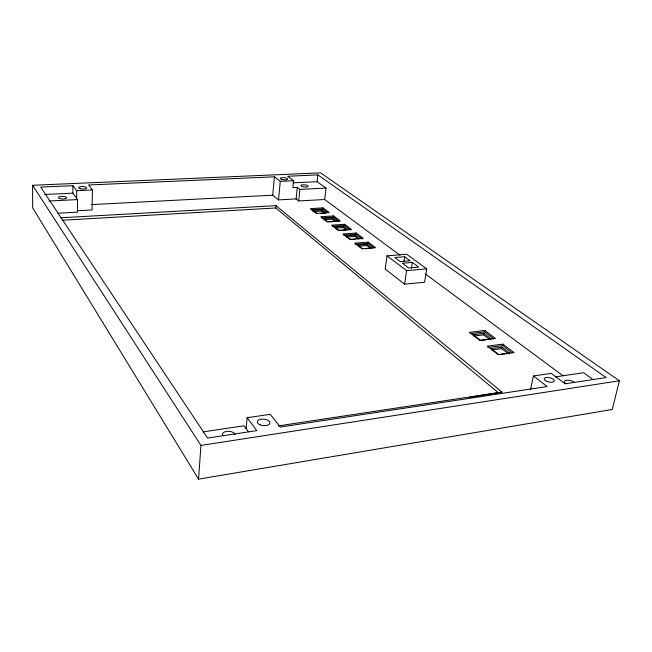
<?xml version="1.0" encoding="UTF-8"?>
<svg xmlns="http://www.w3.org/2000/svg" width="652" height="652" viewBox="0 0 652 652"><rect width="100%" height="100%" fill="white"/><g stroke="black" fill="none" stroke-linecap="round" stroke-linejoin="round"><path stroke-width="0.98" d="M58.101 213.22L77.392 212.169L77.588 199.585L72.853 193.155L72.951 185.698L40.668 187.067L207.572 438.095L256.831 430.613L247.132 417.704L270.238 414.338L280.311 427.052L547.142 386.522L533.418 375.968L530.483 389.855M76.602 198.249L76.708 190.71L72.951 185.698M399.986 255.185L324.72 199.52L326.024 188.086L299.896 189.39L297.304 187.434L292.903 187.654L293.604 180.734L280.278 181.321L274.427 176.822L88.525 184.989L92.47 189.96L92.046 209.952L77.392 210.743M198.55 479.138L200.955 445.43L32.6 185.274L320.588 172.861L619.4 380.776L612.252 409.472L198.55 479.138L32.665 207.882L32.6 185.274M246.146 428.584L247.132 417.704M324.72 199.52L298.697 200.946L296.13 198.941L278.51 199.887L272.723 195.201L274.427 176.822M498.209 392.626L275.772 207.98L275.992 205.641L60.766 217.776M278.51 199.887L280.278 181.321M296.13 198.941L297.304 187.434M298.697 200.946L299.896 189.39M326.024 188.086L317.108 181.696L317.858 174.891L287.622 176.26L293.604 180.734M325.348 213.791L321.738 211.028L321.868 209.871L313.017 210.392L317.304 213.717M327.54 212.601L322.854 209.039L322.993 207.874L310.279 208.624L316.416 213.391L329.244 212.609L322.993 207.874M335.373 221.46L332.365 219.162L332.504 217.98L323.522 218.542L327.972 222.006L332.993 221.68M339.26 221.501L333.482 217.108L333.62 215.926L320.719 216.733L327.108 221.696L340.124 220.857L333.62 215.926M346.546 230.009L343.384 227.589L343.563 226.415L334.443 227.026L339.081 230.629M350.548 230.075L344.533 225.502L344.68 224.304L331.583 225.176L338.233 230.343L351.444 229.431L344.68 224.304M358.413 239.088L354.924 236.415L355.079 235.193L345.821 235.861L350.646 239.61L355.307 239.268M362.3 239.007L356.033 234.247L356.196 233.025L342.895 233.962L349.822 239.349L363.245 238.363L356.196 233.025M370.548 248.371L366.913 245.592L367.076 244.345L357.671 245.062L362.708 248.966M373.898 247.817L368.021 243.351L368.184 242.112L354.68 243.123L361.901 248.738L375.536 247.678L368.184 242.112M387.019 255.845L385.153 268.991L404.574 284.158L424.599 282.243L426.718 268.868L406.677 254.231L387.019 255.845L406.612 270.661L426.718 268.868M403.914 261.656L404.647 256.733L394.786 257.556L400.214 261.623L410.141 260.784L404.647 256.733M404.574 284.158L406.612 270.661M411.428 268.355L412.333 262.397L402.39 263.253L408.69 267.98L418.714 267.092L412.333 262.397M489.432 339.325L483.564 334.835L483.833 333.4L473.132 334.704L480.402 340.352L491.176 338.999L483.833 333.4M493.637 338.795L484.575 331.909L484.835 330.474L469.473 332.333L479.905 340.442L495.43 338.494L484.835 330.474M508.576 353.971L501.624 348.649L501.91 347.19L491.029 348.6L498.682 354.541L509.644 353.082L501.91 347.19M512.154 352.862L502.611 345.609L502.896 344.15L487.264 346.155L498.25 354.696L514.037 352.593L502.896 344.15M469.823 397.312L501.975 392.08L275.992 205.641M200.955 445.43L619.4 380.776M278.396 425.895L501.975 392.08M203.057 431.893L244.084 425.772L248.559 431.852M555.145 376.929L583.589 372.724L593.271 379.668M533.418 375.968L551.266 373.368L565.186 383.783L606.099 377.565L317.858 174.891M491.738 349.945L501.624 348.649M487.957 347.5L502.611 345.609M473.841 336.033L483.564 334.835M470.173 333.653L484.575 331.909M365.544 248.746L370.279 248.379M359.391 246.163L366.913 245.592M355.487 244.296L368.021 243.351M346.595 237.018L354.924 236.415M343.694 235.127L356.033 234.247M340.914 230.498L345.503 230.18M332.447 226.317L344.533 225.502M335.315 228.167L343.417 227.613M321.575 217.858L333.482 217.108M324.386 219.667L332.365 219.162M312.895 211.558L321.738 211.028M320.271 213.538L325.218 213.237M311.126 209.732L322.854 209.039M62.771 220.205L275.772 207.98M91.19 204.606L272.723 195.201M48.892 201.012L77.588 199.585M76.708 190.71L92.47 189.96M44.686 194.475L72.853 193.155M292.984 182.829L317.108 181.696M425.348 273.938L562.782 375.593M321.868 209.871L325.487 212.625M332.504 217.98L337.011 221.419M343.563 226.415L348.258 229.993M355.079 235.193L359.969 238.925M367.076 244.345L372.17 248.233M222.894 435.569A6.373 3.374 4.3 0 1 227.328 431.322A6.373 3.374 4.3 0 1 235.152 434.648M565.626 383.547A5.697 2.372 13.5 0 1 566.515 380.32A5.697 2.372 13.5 0 1 574.322 382.227M260.132 424.859A6.349 3.276 5.6 0 0 269.944 423.034A6.349 3.276 5.6 0 0 260.824 419.228A6.349 3.276 5.6 0 0 260.132 424.859M80.595 188.827A4.034 1.255 2 0 0 86.708 187.963A4.034 1.255 2 0 0 80.718 186.659A4.034 1.255 2 0 0 80.595 188.827M282.055 179.512A3.643 1.084 5.5 0 0 287.613 179.121A3.643 1.084 5.5 0 0 282.283 177.654A3.643 1.084 5.5 0 0 282.055 179.512M545.504 380.678A5.192 2.184 13 0 0 554.086 381.444A5.192 2.184 13 0 0 548.112 377.484A5.192 2.184 13 0 0 545.504 380.678M59.748 198.558A4.083 1.304 1.5 0 0 66.471 198.012A4.083 1.304 1.5 0 0 61.206 196.382A4.083 1.304 1.5 0 0 59.748 198.558M302.512 186.619A3.619 1.084 5.9 0 0 308.151 186.342A3.619 1.084 5.9 0 0 303.025 184.777A3.619 1.084 5.9 0 0 302.512 186.619"/></g></svg>
